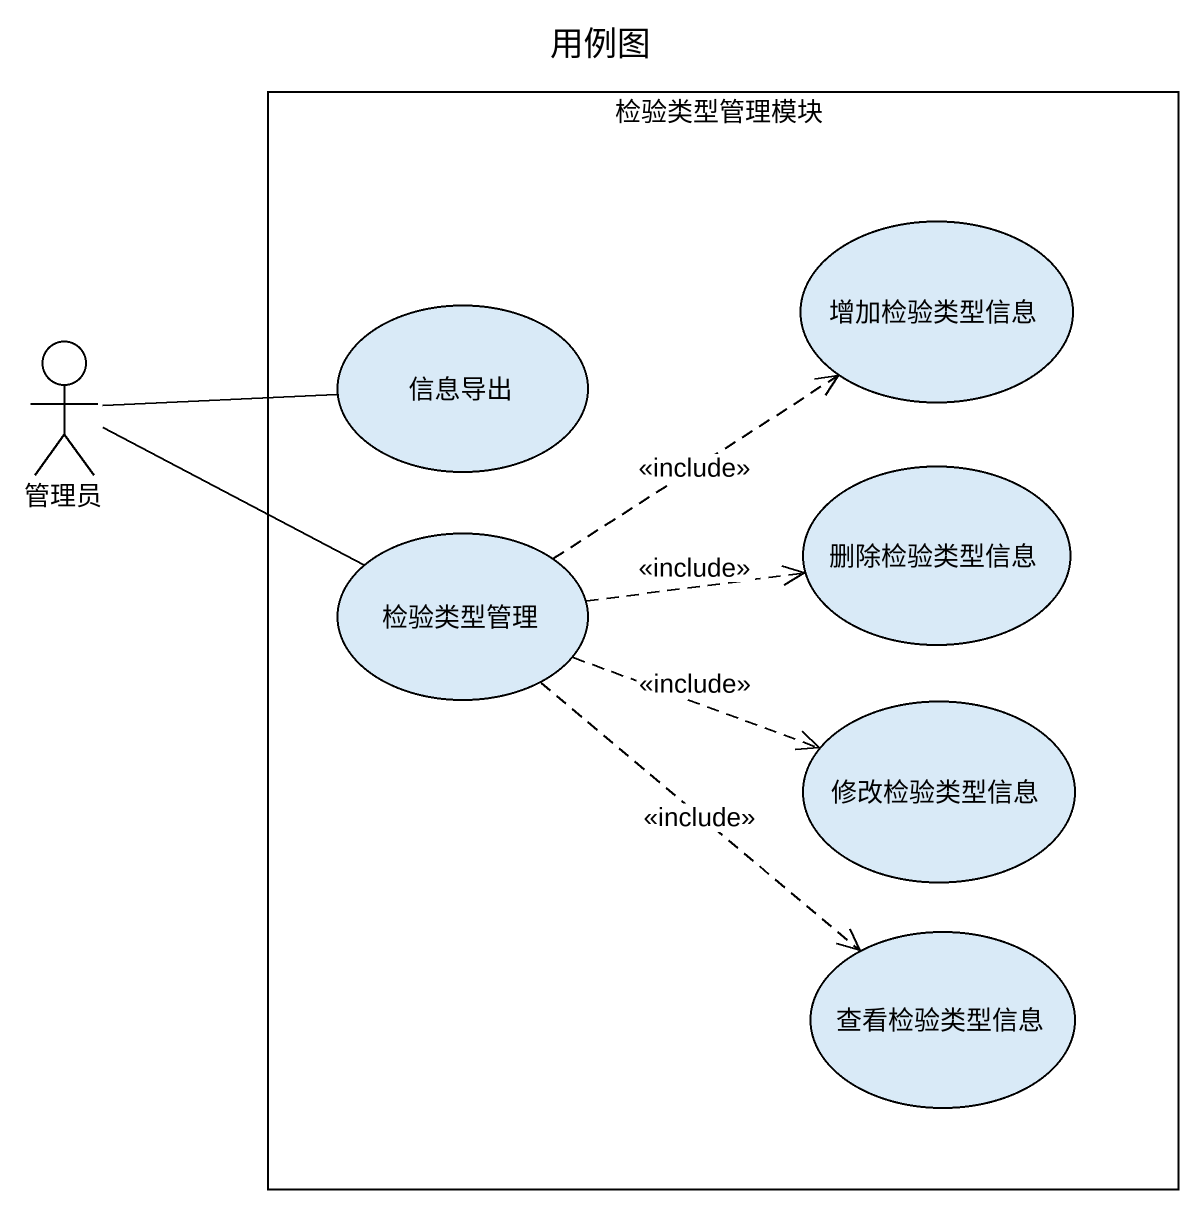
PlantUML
@startuml
title 用例图
rectangle 检验类型管理模块 {
  usecase 增加检验类型信息
  usecase 信息导出
  usecase 删除检验类型信息
  usecase 检验类型管理
  usecase 修改检验类型信息
  usecase 查看检验类型信息
}
actor 管理员
管理员 -right- 信息导出
管理员 -right- 检验类型管理
检验类型管理 .up.> 增加检验类型信息 : <<include>>
检验类型管理 .right.> 删除检验类型信息 : <<include>>
检验类型管理 .right.> 修改检验类型信息 : <<include>>
检验类型管理 ..> 查看检验类型信息 : <<include>>
@enduml
